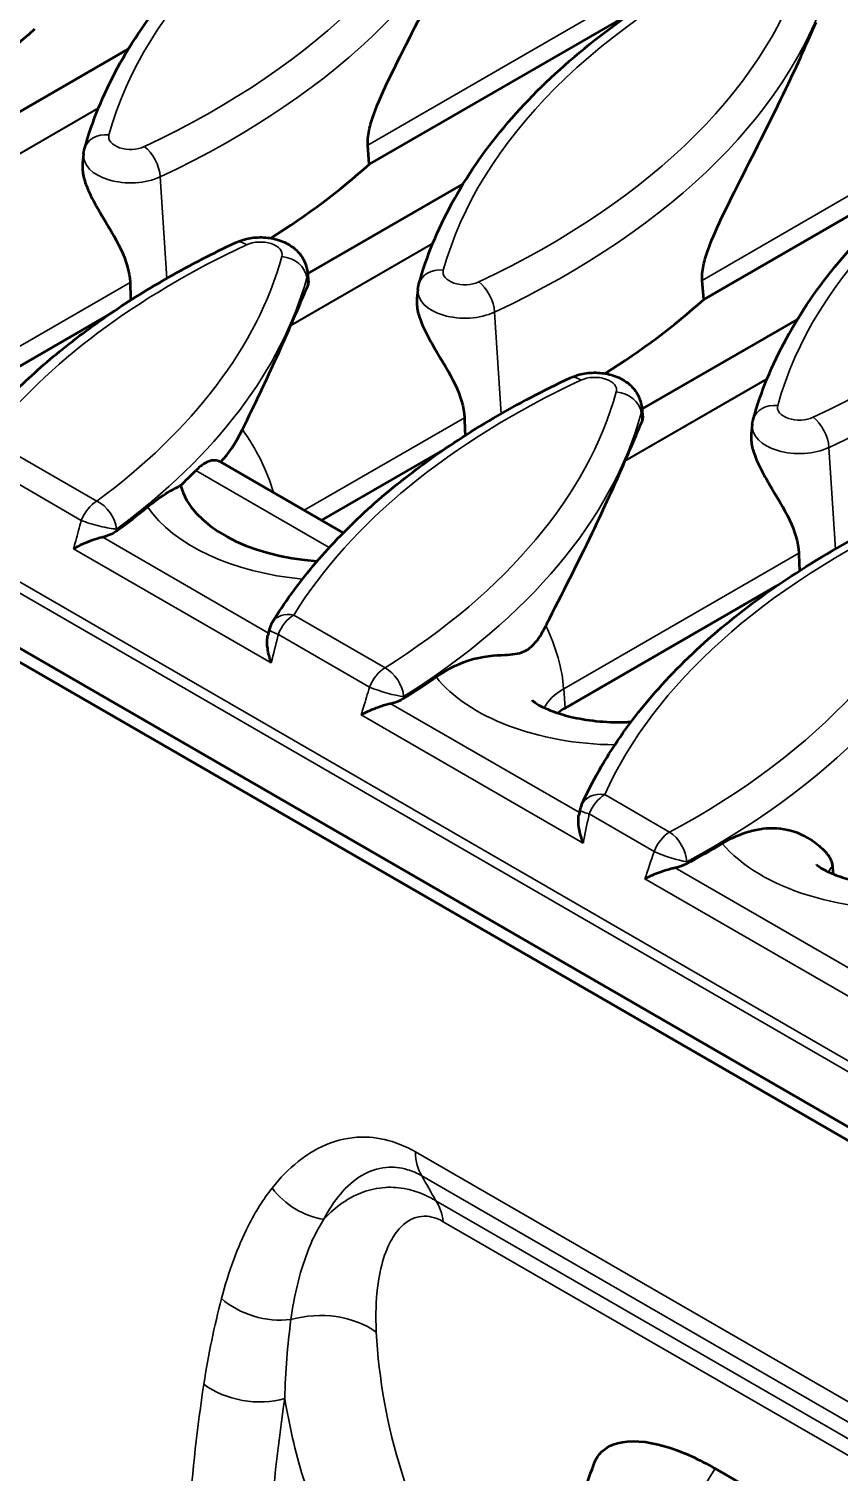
# Model space of a CAD drawing. Header units: millimetres. Extents: x 0 to 1485, y 0 to 1050.
# Drawn here: x 187.42 to 211.41, y 209.41 to 252.11 of the extents above; entities that cross this region are included whole.
import ezdxf

# ---------------------------------------------------------------- set-up
doc = ezdxf.new("R2010")
doc.units = ezdxf.units.MM
doc.header["$LTSCALE"] = 2.5
doc.layers.add('Sichtbar (ISO)', color=7, linetype='Continuous', lineweight=50)
doc.layers.add('Sichtbar schmal (ISO)', color=7, linetype='Continuous', lineweight=35)

msp = doc.modelspace()

# ---------------------------------------------------------------- linework, layer by layer
at = {"layer": 'Sichtbar (ISO)'}
for p, q in [((63.837, 304.977), (240.26, 203.119)), ((416.86, 100.751), (63.307, 304.875)), ((205.333, 252.628), (197.502, 248.108)), ((185.774, 248.866), (190.376, 251.523)), ((197.502, 248.108), (197.456, 248.674)), ((215.232, 248.624), (207.402, 244.103)), ((189.04, 248.41), (189.011, 248.135)), ((195.673, 244.861), (200.275, 247.518)), ((195.667, 244.924), (195.701, 244.607)), ((198.94, 244.405), (198.91, 244.131)), ((207.402, 244.103), (207.356, 244.67)), ((189.776, 243.647), (186.461, 241.733)), ((205.573, 240.857), (210.175, 243.513)), ((205.566, 240.919), (205.6, 240.602)), ((208.839, 240.401), (208.81, 240.126)), ((199.676, 239.642), (196.087, 237.57)), ((196.73, 237.199), (193.099, 239.296)), ((209.575, 235.638), (203.297, 232.013)), ((207.742, 209.512), (211.68, 207.239))]:
    msp.add_line(p, q, dxfattribs=at)
for centre, start, end in [((195.267, 234.155), 148.3833, 165.8956), ((204.47, 228.842), 155.7331, 168.1859)]:
    msp.add_arc(centre, 0.75, start, end, dxfattribs=at)
for centre, major_axis, ratio, start_param, end_param in [((163.709, 260.987), (28.411, 0), 0.57735, 5.542918, 5.711515), ((173.609, 256.982), (28.411, 0), 0.57735, 5.542918, 5.711515), ((183.508, 252.977), (28.411, 0), 0.57735, 5.542918, 5.711515), ((167.952, 247.262), (28.061, 0), 0.57735, 6.037665, 6.038748), ((177.851, 243.257), (28.061, 0), 0.57735, 6.037665, 6.038748), ((167.952, 247.058), (-28.083, 0), 0.57735, 2.592743, 2.624574), ((196.47, 239.016), (-4.617, 0), 0.57735, 0.157109, 1.460737), ((167.952, 247.262), (28.061, 0), 0.57735, 5.616113, 5.672175), ((266.915, 208.946), (-8.557, -95.581), 0.790166, 4.514815, 4.516709), ((177.851, 243.257), (28.061, 0), 0.57735, 5.539139, 5.59244), ((204.888, 231.094), (-2.25, 0), 0.57735, 5.497787, 5.645887), ((271.163, 209.957), (-7.851, -87.736), 0.790277, 4.564809, 4.566577), ((187.751, 239.252), (28.061, 0), 0.57735, 5.462409, 5.516076)]:
    msp.add_ellipse(centre, major_axis=major_axis, ratio=ratio, start_param=start_param, end_param=end_param, dxfattribs=at)
for points, knots in [([(189.07, 248.567), (189.297, 249.381), (189.625, 250.182), (190.473, 251.737), (190.993, 252.491), (192.207, 253.94), (192.902, 254.635), (194.452, 255.952), (195.306, 256.575), (197.155, 257.739), (198.15, 258.28), (199.205, 258.776)], [5.6570493, 5.6570493, 5.6570493, 5.6570493, 5.8027839, 5.8027839, 5.9485186, 5.9485186, 6.0942532, 6.0942532, 6.2399879, 6.2399879, 6.3857225, 6.3857225, 6.3857225, 6.3857225]), ([(197.456, 248.674), (197.451, 248.738), (197.452, 248.808), (197.466, 248.956), (197.478, 249.035), (197.53, 249.274), (197.582, 249.437), (197.762, 249.942), (197.928, 250.302), (198.265, 251.004), (198.436, 251.344), (199.051, 252.553), (199.524, 253.481), (200.281, 255.071), (200.584, 255.749), (200.828, 256.31)], [0.001445, 0.001445, 0.001445, 0.001445, 0.046776, 0.046776, 0.093551, 0.093551, 0.187102, 0.187102, 0.417891, 0.417891, 0.64868, 0.64868, 1.339149, 1.339149, 1.926999, 1.926999, 1.926999, 1.926999]), ([(198.97, 244.563), (199.196, 245.377), (199.525, 246.177), (200.373, 247.732), (200.892, 248.487), (202.107, 249.936), (202.802, 250.63), (204.351, 251.947), (205.205, 252.57), (207.054, 253.734), (208.049, 254.276), (209.104, 254.771)], [5.6570493, 5.6570493, 5.6570493, 5.6570493, 5.8027839, 5.8027839, 5.9485186, 5.9485186, 6.0942532, 6.0942532, 6.2399879, 6.2399879, 6.3857225, 6.3857225, 6.3857225, 6.3857225]), ([(207.356, 244.67), (207.351, 244.733), (207.352, 244.803), (207.365, 244.951), (207.378, 245.03), (207.429, 245.27), (207.481, 245.433), (207.661, 245.937), (207.827, 246.297), (208.164, 246.999), (208.336, 247.339), (208.95, 248.548), (209.423, 249.476), (210.181, 251.066), (210.484, 251.744), (210.727, 252.306)], [0.001445, 0.001445, 0.001445, 0.001445, 0.046776, 0.046776, 0.093551, 0.093551, 0.187102, 0.187102, 0.417891, 0.417891, 0.64868, 0.64868, 1.339149, 1.339149, 1.926999, 1.926999, 1.926999, 1.926999]), ([(208.869, 240.558), (209.096, 241.372), (209.424, 242.172), (210.272, 243.727), (210.792, 244.482), (212.006, 245.931), (212.701, 246.625), (214.251, 247.943), (215.105, 248.566), (216.954, 249.73), (217.949, 250.271), (219.004, 250.766)], [5.6570493, 5.6570493, 5.6570493, 5.6570493, 5.8027839, 5.8027839, 5.9485186, 5.9485186, 6.0942532, 6.0942532, 6.2399879, 6.2399879, 6.3857225, 6.3857225, 6.3857225, 6.3857225]), ([(189.04, 248.41), (189.041, 248.421), (189.043, 248.432), (189.046, 248.453), (189.047, 248.464), (189.051, 248.485), (189.053, 248.495), (189.058, 248.516), (189.06, 248.526), (189.065, 248.547), (189.068, 248.557), (189.07, 248.567)], [5.5596905, 5.5596905, 5.5596905, 5.5596905, 5.57916226, 5.57916226, 5.59863402, 5.59863402, 5.61810578, 5.61810578, 5.63757754, 5.63757754, 5.6570493, 5.6570493, 5.6570493, 5.6570493]), ([(189.011, 248.135), (189.004, 248.072), (189.004, 248.005), (189.021, 247.812), (189.052, 247.681), (189.142, 247.416), (189.211, 247.26), (189.371, 246.947), (189.461, 246.791), (189.75, 246.302), (189.976, 245.947), (190.3, 245.266), (190.403, 244.934), (190.417, 244.61)], [3.8013839, 3.8013839, 3.8013839, 3.8013839, 3.8486369, 3.8486369, 3.9329934, 3.9329934, 4.0314686, 4.0314686, 4.1299438, 4.1299438, 4.3729414, 4.3729414, 4.5970062, 4.5970062, 4.5970062, 4.5970062]), ([(185.628, 239.842), (185.994, 240.309), (186.396, 240.764), (187.268, 241.648), (187.738, 242.077), (188.741, 242.906), (189.275, 243.305), (190.401, 244.073), (190.993, 244.44), (192.231, 245.141), (192.878, 245.475), (193.548, 245.79)], [5.9226864, 5.9226864, 5.9226864, 5.9226864, 6.0152937, 6.0152937, 6.1079009, 6.1079009, 6.2005081, 6.2005081, 6.2931153, 6.2931153, 6.3857225, 6.3857225, 6.3857225, 6.3857225]), ([(193.548, 245.79), (193.686, 245.854), (193.828, 245.895), (194.122, 245.945), (194.276, 245.951), (194.58, 245.926), (194.731, 245.895), (195.025, 245.787), (195.169, 245.712), (195.405, 245.509), (195.502, 245.395), (195.62, 245.153), (195.654, 245.041), (195.667, 244.924)], [0.102537, 0.102537, 0.102537, 0.102537, 0.502627, 0.502627, 0.927097, 0.927097, 1.350551, 1.350551, 1.766423, 1.766423, 2.082244, 2.082244, 2.294291, 2.294291, 2.294291, 2.294291]), ([(195.178, 243.341), (195.221, 243.439), (195.261, 243.533), (195.437, 243.942), (195.566, 244.249), (195.678, 244.495)], [5.4826973, 5.4826973, 5.4826973, 5.4826973, 5.5850708, 5.5850708, 5.9462229, 5.9462229, 5.9462229, 5.9462229]), ([(198.94, 244.405), (198.941, 244.416), (198.942, 244.427), (198.945, 244.448), (198.947, 244.459), (198.951, 244.48), (198.953, 244.49), (198.957, 244.511), (198.959, 244.522), (198.964, 244.542), (198.967, 244.552), (198.97, 244.563)], [5.5596905, 5.5596905, 5.5596905, 5.5596905, 5.57916226, 5.57916226, 5.59863402, 5.59863402, 5.61810578, 5.61810578, 5.63757754, 5.63757754, 5.6570493, 5.6570493, 5.6570493, 5.6570493]), ([(198.91, 244.131), (198.904, 244.067), (198.903, 244), (198.92, 243.807), (198.952, 243.676), (199.041, 243.412), (199.111, 243.255), (199.271, 242.942), (199.36, 242.786), (199.649, 242.297), (199.875, 241.943), (200.2, 241.261), (200.303, 240.93), (200.316, 240.605)], [3.8013839, 3.8013839, 3.8013839, 3.8013839, 3.8486369, 3.8486369, 3.9329934, 3.9329934, 4.0314686, 4.0314686, 4.1299438, 4.1299438, 4.3729414, 4.3729414, 4.5970062, 4.5970062, 4.5970062, 4.5970062]), ([(193.743, 240.259), (193.928, 240.632), (194.107, 240.999), (194.624, 242.085), (194.928, 242.763), (195.171, 243.324)], [1.0539017, 1.0539017, 1.0539017, 1.0539017, 1.3391491, 1.3391491, 1.9269988, 1.9269988, 1.9269988, 1.9269988]), ([(194.628, 234.548), (194.982, 235.122), (195.388, 235.682), (196.299, 236.769), (196.803, 237.295), (197.905, 238.31), (198.502, 238.797), (199.779, 239.73), (200.46, 240.174), (201.899, 241.016), (202.656, 241.413), (203.447, 241.785)], [5.8392822, 5.8392822, 5.8392822, 5.8392822, 5.9485703, 5.9485703, 6.0578583, 6.0578583, 6.1671464, 6.1671464, 6.2764345, 6.2764345, 6.3857225, 6.3857225, 6.3857225, 6.3857225]), ([(203.447, 241.785), (203.586, 241.85), (203.727, 241.891), (204.022, 241.94), (204.175, 241.946), (204.48, 241.921), (204.631, 241.89), (204.925, 241.783), (205.068, 241.708), (205.304, 241.504), (205.401, 241.391), (205.519, 241.148), (205.554, 241.036), (205.566, 240.919)], [0.102537, 0.102537, 0.102537, 0.102537, 0.502627, 0.502627, 0.927097, 0.927097, 1.350551, 1.350551, 1.766423, 1.766423, 2.082244, 2.082244, 2.294291, 2.294291, 2.294291, 2.294291]), ([(205.078, 239.336), (205.12, 239.434), (205.161, 239.528), (205.336, 239.938), (205.466, 240.245), (205.578, 240.491)], [5.4826973, 5.4826973, 5.4826973, 5.4826973, 5.5850708, 5.5850708, 5.9462229, 5.9462229, 5.9462229, 5.9462229]), ([(208.839, 240.401), (208.84, 240.411), (208.842, 240.422), (208.845, 240.443), (208.846, 240.454), (208.85, 240.475), (208.852, 240.486), (208.857, 240.507), (208.859, 240.517), (208.864, 240.538), (208.867, 240.548), (208.869, 240.558)], [5.5596905, 5.5596905, 5.5596905, 5.5596905, 5.57916226, 5.57916226, 5.59863402, 5.59863402, 5.61810578, 5.61810578, 5.63757754, 5.63757754, 5.6570493, 5.6570493, 5.6570493, 5.6570493]), ([(208.81, 240.126), (208.803, 240.062), (208.803, 239.995), (208.82, 239.802), (208.851, 239.672), (208.941, 239.407), (209.01, 239.25), (209.17, 238.938), (209.26, 238.782), (209.549, 238.292), (209.775, 237.938), (210.099, 237.256), (210.202, 236.925), (210.216, 236.601)], [3.8013839, 3.8013839, 3.8013839, 3.8013839, 3.8486369, 3.8486369, 3.9329934, 3.9329934, 4.0314686, 4.0314686, 4.1299438, 4.1299438, 4.3729414, 4.3729414, 4.5970062, 4.5970062, 4.5970062, 4.5970062]), ([(193.099, 239.296), (193.094, 239.298), (193.09, 239.301), (192.987, 239.355), (192.866, 239.359), (192.615, 239.262), (192.486, 239.167), (192.364, 239.044)], [1.5286933, 1.5286933, 1.5286933, 1.5286933, 1.5355974, 1.5355974, 1.6917902, 1.6917902, 1.8384592, 1.8384592, 1.8384592, 1.8384592]), ([(202.728, 234.448), (202.763, 234.519), (202.799, 234.588), (203.293, 235.562), (203.766, 236.49), (204.524, 238.08), (204.827, 238.758), (205.071, 239.319)], [0.597256, 0.597256, 0.597256, 0.597256, 0.64868, 0.64868, 1.339149, 1.339149, 1.926999, 1.926999, 1.926999, 1.926999]), ([(190.936, 237.968), (191.065, 238.074), (191.193, 238.169), (191.524, 238.393), (191.718, 238.502), (191.91, 238.599)], [-1.162186, -1.162186, -1.162186, -1.162186, -1.0359865, -1.0359865, -0.8324319, -0.8324319, -0.8324319, -0.8324319]), ([(203.786, 229.15), (204.097, 229.838), (204.481, 230.512), (205.388, 231.818), (205.911, 232.451), (207.084, 233.668), (207.735, 234.252), (209.152, 235.364), (209.92, 235.892), (211.558, 236.884), (212.43, 237.349), (213.347, 237.78)], [5.7524194, 5.7524194, 5.7524194, 5.7524194, 5.87908, 5.87908, 6.0057407, 6.0057407, 6.1324013, 6.1324013, 6.2590619, 6.2590619, 6.3857225, 6.3857225, 6.3857225, 6.3857225]), ([(189.608, 237.069), (189.603, 237.068), (189.598, 237.067), (189.498, 237.043), (189.399, 237.014), (189.204, 236.946), (189.106, 236.907), (188.919, 236.823), (188.829, 236.777), (188.747, 236.731), (188.746, 236.731), (188.745, 236.73)], [0.0899102, 0.0899102, 0.0899102, 0.0899102, 0.0931565, 0.0931565, 0.1538394, 0.1538394, 0.217007, 0.217007, 0.2827043, 0.2827043, 0.2834159, 0.2834159, 0.2834159, 0.2834159]), ([(189.997, 237.239), (189.919, 237.181), (189.823, 237.133), (189.679, 237.087), (189.644, 237.077), (189.608, 237.069)], [0, 0, 0, 0, 0.07560178, 0.07560178, 0.09901556, 0.09901556, 0.09901556, 0.09901556]), ([(194.599, 233.351), (194.598, 233.352), (194.598, 233.353), (194.549, 233.497), (194.512, 233.641), (194.474, 233.903), (194.471, 234.015), (194.488, 234.126), (194.491, 234.145), (194.496, 234.163)], [-0.0008386, -0.0008386, -0.0008386, -0.0008386, 0, 0, 0.0948703, 0.0948703, 0.1853603, 0.1853603, 0.2043887, 0.2043887, 0.2043887, 0.2043887]), ([(199.48, 232.935), (199.744, 233.12), (200.062, 233.299), (200.871, 233.565), (201.235, 233.574), (201.741, 233.601), (201.912, 233.618), (202.181, 233.731), (202.282, 233.803), (202.503, 234.043), (202.613, 234.221), (202.728, 234.448)], [-0.9352726, -0.9352726, -0.9352726, -0.9352726, -0.7411957, -0.7411957, -0.5052694, -0.5052694, -0.310169, -0.310169, -0.1705427, -0.1705427, 0, 0, 0, 0]), ([(198.138, 232.144), (198.117, 232.139), (198.095, 232.134), (197.971, 232.104), (197.865, 232.071), (197.674, 232.003), (197.586, 231.968), (197.418, 231.895), (197.337, 231.855), (197.262, 231.815), (197.261, 231.815), (197.26, 231.814)], [0.0801643, 0.0801643, 0.0801643, 0.0801643, 0.0939291, 0.0939291, 0.1584809, 0.1584809, 0.2160693, 0.2160693, 0.2755674, 0.2755674, 0.27629, 0.27629, 0.27629, 0.27629]), ([(198.497, 232.285), (198.412, 232.232), (198.31, 232.188), (198.177, 232.153), (198.158, 232.148), (198.138, 232.144)], [0, 0, 0, 0, 0.07504637, 0.07504637, 0.08771429, 0.08771429, 0.08771429, 0.08771429]), ([(202.321, 232.245), (202.321, 232.245), (202.328, 232.238), (202.374, 232.201), (202.434, 232.156), (202.619, 232.052), (202.743, 231.992), (203.057, 231.871), (203.249, 231.81), (203.694, 231.704), (203.95, 231.66), (204.497, 231.603), (204.79, 231.592), (205.138, 231.602), (205.197, 231.605), (205.255, 231.608)], [1.310535, 1.310535, 1.310535, 1.310535, 1.402673, 1.402673, 1.581342, 1.581342, 1.765012, 1.765012, 1.96381, 1.96381, 2.179172, 2.179172, 2.406228, 2.406228, 2.452242, 2.452242, 2.452242, 2.452242]), ([(203.834, 228.019), (203.833, 228.02), (203.833, 228.021), (203.786, 228.15), (203.748, 228.277), (203.701, 228.512), (203.688, 228.624), (203.692, 228.765), (203.696, 228.806), (203.704, 228.843)], [-0.0008653, -0.0008653, -0.0008653, -0.0008653, 0, 0, 0.0856496, 0.0856496, 0.165521, 0.165521, 0.1999654, 0.1999654, 0.1999654, 0.1999654]), ([(207.952, 228.008), (208.186, 228.148), (208.417, 228.255), (208.93, 228.426), (209.202, 228.469), (210.071, 228.456), (210.514, 228.185), (210.892, 227.881), (211.013, 227.766), (211.137, 227.588), (211.165, 227.532), (211.192, 227.454), (211.199, 227.427), (211.208, 227.38), (211.211, 227.361), (211.212, 227.341)], [-0.5230749, -0.5230749, -0.5230749, -0.5230749, -0.4577107, -0.4577107, -0.3742285, -0.3742285, -0.1744722, -0.1744722, -0.084578, -0.084578, -0.0364852, -0.0364852, -0.0140458, -0.0140458, 0, 0, 0, 0]), ([(206.555, 227.284), (206.515, 227.276), (206.474, 227.266), (206.321, 227.227), (206.208, 227.191), (205.946, 227.097), (205.796, 227.033), (205.663, 226.965), (205.662, 226.964), (205.661, 226.964)], [0.0704022, 0.0704022, 0.0704022, 0.0704022, 0.0959777, 0.0959777, 0.1656255, 0.1656255, 0.2651531, 0.2651531, 0.265851, 0.265851, 0.265851, 0.265851]), ([(206.879, 227.399), (206.787, 227.35), (206.68, 227.311), (206.561, 227.285), (206.558, 227.285), (206.555, 227.284)], [0, 0, 0, 0, 0.07468762, 0.07468762, 0.07650654, 0.07650654, 0.07650654, 0.07650654]), ([(210.739, 227.385), (210.739, 227.385), (210.746, 227.378), (210.791, 227.341), (210.852, 227.296), (211.036, 227.192), (211.161, 227.132), (211.474, 227.011), (211.667, 226.95), (212.112, 226.843), (212.368, 226.8), (212.915, 226.743), (213.208, 226.732), (213.791, 226.749), (214.081, 226.777), (214.451, 226.839), (214.549, 226.858), (214.644, 226.879)], [1.310535, 1.310535, 1.310535, 1.310535, 1.402673, 1.402673, 1.581342, 1.581342, 1.765012, 1.765012, 1.96381, 1.96381, 2.179172, 2.179172, 2.406228, 2.406228, 2.636125, 2.636125, 2.721906, 2.721906, 2.721906, 2.721906]), ([(204.16, 209.662), (204.163, 209.669), (204.165, 209.675), (204.271, 209.945), (204.466, 210.122), (205.058, 210.353), (205.513, 210.356), (206.338, 210.157), (206.641, 210.051), (207.181, 209.814), (207.416, 209.696), (207.683, 209.546), (207.713, 209.529), (207.742, 209.512)], [3.07774, 3.07774, 3.07774, 3.07774, 3.086005, 3.086005, 3.434399, 3.434399, 3.895809, 3.895809, 4.141313, 4.141313, 4.322384, 4.322384, 4.344914, 4.344914, 4.344914, 4.344914])]:
    msp.add_open_spline(points, degree=3, knots=knots, dxfattribs=at)
for points, degree in [([(190.417, 244.61), (190.427, 244.35), (190.438, 244.085)], 2), ([(195.678, 244.495), (195.696, 244.536), (195.704, 244.574), (195.701, 244.607)], 3), ([(200.316, 240.605), (200.327, 240.345), (200.338, 240.081)], 2), ([(205.578, 240.491), (205.596, 240.531), (205.604, 240.569), (205.6, 240.602)], 3), ([(193.1, 239.295), (193.341, 239.532), (193.533, 239.838), (193.743, 240.259)], 3), ([(210.216, 236.601), (210.226, 236.341), (210.237, 236.076)], 2), ([(211.212, 227.341), (211.22, 227.263), (211.227, 227.184), (211.234, 227.105)], 3), ([(203.734, 208.503), (203.876, 208.89), (204.018, 209.276), (204.16, 209.662)], 3)]:
    msp.add_open_spline(points, degree=degree, dxfattribs=at)
at = {"layer": 'Sichtbar schmal (ISO)'}
for p, q in [((240.443, 204.975), (64.019, 306.833)), ((240.374, 204.683), (63.95, 306.541)), ((205.973, 253.591), (197.456, 248.674)), ((185.272, 247.329), (189.478, 249.757)), ((189.484, 249.774), (185.279, 247.346)), ((215.872, 249.587), (207.356, 244.67)), ((191.506, 244.73), (191.312, 247.736)), ((195.171, 243.324), (199.377, 245.752)), ((199.384, 245.769), (195.178, 243.341)), ((195.678, 244.495), (195.652, 244.747)), ((190.417, 244.61), (186.42, 242.302)), ((201.405, 240.726), (201.211, 243.731)), ((205.071, 239.319), (209.277, 241.748)), ((209.283, 241.764), (205.078, 239.336)), ((200.316, 240.605), (195.573, 237.867)), ((205.578, 240.491), (205.551, 240.742)), ((186.219, 239.991), (189.43, 238.137)), ((211.305, 236.721), (211.111, 239.726)), ((188.971, 237.566), (185.759, 239.42)), ((196.314, 236.763), (192.364, 239.044)), ((194.514, 234.236), (189.608, 237.069)), ((194.599, 233.351), (188.745, 236.73)), ((210.216, 236.601), (203.256, 232.582)), ((195.267, 234.767), (197.968, 233.208)), ((197.509, 232.636), (194.808, 234.196)), ((203.256, 232.582), (203.297, 232.013)), ((203.72, 228.921), (198.138, 232.144)), ((203.834, 228.019), (197.26, 231.814)), ((204.47, 229.454), (206.393, 228.344)), ((205.934, 227.773), (204.011, 228.883)), ((213.104, 223.503), (206.555, 227.284)), ((213.252, 222.581), (205.661, 226.964)), ((281.298, 171.291), (198.869, 218.881)), ((199.058, 218.174), (281.487, 170.584)), ((282.254, 169.642), (199.471, 217.437)), ((199.692, 216.817), (282.475, 169.022)), ((207.742, 209.512), (206.97, 208.283))]:
    msp.add_line(p, q, dxfattribs=at)
for centre, major_axis, ratio, start_param, end_param in [((163.709, 264.306), (28.055, 0), 0.57735, 5.39525, 6.123923), ((216.755, 246.478), (-27.308, 0), 0.57735, 5.39525, 6.123923), ((173.609, 260.86), (27.308, 0), 0.57735, 5.39525, 6.123923), ((173.609, 260.301), (28.055, 0), 0.57735, 5.39525, 6.123923), ((226.655, 242.474), (-27.308, 0), 0.57735, 5.39525, 6.123923), ((183.508, 256.856), (27.308, 0), 0.57735, 5.39525, 6.123923), ((183.508, 256.297), (28.055, 0), 0.57735, 5.39525, 6.123923), ((236.554, 238.469), (-27.308, 0), 0.57735, 5.39525, 6.123923), ((193.408, 252.851), (27.308, 0), 0.57735, 5.39525, 6.123923), ((193.408, 252.292), (28.055, 0), 0.57735, 5.39525, 6.123923), ((189.793, 248.366), (-0.723, 0.201), 0.806163, 4.933018, 6.283185), ((190.432, 248.919), (-0.647, 0), 0.57735, 6.123923, 8.536843), ((190.84, 248.017), (0.319, -0.679), 0.515222, 0.918936, 2.402466), ((190.432, 248.36), (-1.394, 0), 0.57735, 6.221282, 8.536843), ((211.098, 233.492), (-27.308, 0), 0.57735, 5.39525, 5.858286), ((193.867, 245.111), (-0.319, 0.679), 0.515222, 5.544059, 6.283185), ((194.275, 245.433), (0.647, 0), 0.57735, 6.123923, 8.536843), ((167.952, 247.874), (27.308, 0), 0.57735, 5.61753, 6.123923), ((194.914, 244.762), (0.723, -0.201), 0.806163, 0.307895, 1.791425), ((167.952, 247.315), (28.055, 0), 0.57735, 5.61753, 6.123923), ((194.275, 244.874), (1.394, 0), 0.57735, 6.123923, 6.345089), ((199.692, 244.362), (-0.723, 0.201), 0.806163, 4.933018, 6.283185), ((200.331, 244.915), (-0.647, 0), 0.57735, 6.123923, 8.536843), ((200.331, 244.356), (-1.394, 0), 0.57735, 6.221282, 8.536843), ((200.74, 244.012), (0.319, -0.679), 0.515222, 0.918936, 2.402466), ((220.998, 229.487), (-27.308, 0), 0.57735, 5.39525, 5.94169), ((203.766, 241.106), (-0.319, 0.679), 0.515222, 5.544059, 6.283185), ((204.175, 241.428), (0.647, 0), 0.57735, 6.123923, 8.536843), ((177.851, 243.87), (27.308, 0), 0.57735, 5.540531, 6.123923), ((204.814, 240.757), (0.723, -0.201), 0.806163, 0.307895, 1.791425), ((204.175, 240.869), (1.394, 0), 0.57735, 6.123923, 6.345089), ((209.592, 240.357), (-0.723, 0.201), 0.806163, 4.933018, 6.283185), ((210.231, 240.91), (-0.647, 0), 0.57735, 6.123923, 8.536843), ((177.851, 243.311), (28.055, 0), 0.57735, 5.540531, 6.123923), ((210.639, 240.008), (0.319, -0.679), 0.515222, 0.918936, 2.402466), ((192.266, 238.667), (-1.825, 3.161), 0.57735, 4.308408, 4.888937), ((210.231, 240.351), (-1.394, 0), 0.57735, 6.221282, 8.536843), ((189.43, 237.525), (-0.375, -0.65), 0.57735, 3.926991, 4.974188), ((189.43, 237.525), (0.444, -0.604), 0.642185, 0.80518, 2.288709), ((196.47, 239.22), (-5.945, 0), 0.57735, 0.373643, 1.410997), ((189.43, 237.525), (0.725, -0.193), 0.131315, 4.061531, 5.691843), ((230.897, 225.483), (-27.308, 0), 0.57735, 5.39525, 6.028553), ((187.751, 239.865), (27.308, 0), 0.57735, 5.463785, 6.123923), ((187.751, 239.306), (28.055, 0), 0.57735, 5.463785, 6.123923), ((195.267, 234.155), (-0.639, 0.393), 0.769348, 5.154706, 6.283185), ((195.267, 234.155), (0.375, 0.65), 0.57735, 0.785398, 1.832596), ((195.267, 234.155), (-0.727, 0.183), 0.121057, 0, 0.918214), ((200.684, 233.807), (-1.825, 3.161), 0.57735, 4.014257, 4.584234), ((197.968, 232.595), (-0.375, -0.65), 0.57735, 3.926991, 4.974188), ((197.968, 232.595), (0.399, -0.635), 0.601493, 0.85036, 2.333889), ((204.888, 234.36), (-5.945, 0), 0.57735, 0.428091, 1.551671), ((197.968, 232.595), (0.718, -0.215), 0.154466, 4.065986, 5.63007), ((204.888, 231.64), (-2.308, 0), 0.57735, 5.497787, 5.989197), ((204.47, 228.842), (-0.684, 0.308), 0.790169, 5.054599, 6.283185), ((204.47, 228.842), (0.375, 0.65), 0.57735, 0.785398, 1.832596), ((204.47, 228.842), (-0.734, 0.154), 0.090713, 0, 0.91398), ((206.393, 227.732), (-0.375, -0.65), 0.57735, 3.926991, 4.974188), ((206.393, 227.732), (0.356, -0.66), 0.557389, 0.889098, 2.372627), ((206.393, 227.732), (0.711, -0.237), 0.177069, 4.07112, 5.568945), ((213.306, 229.5), (-5.945, 0), 0.57735, 0.449716, 1.716946), ((213.306, 226.78), (-2.308, 0), 0.57735, 5.84814, 5.989197), ((200.283, 219.698), (-1, -1.732), 0.57735, 5.497787, 6.021386), ((196.035, 218.625), (1.568, -1.241), 0.795863, 4.406393, 5.337363), ((197.94, 215.533), (1.25, 2.165), 0.57735, 5.632019, 6.021386), ((194.54, 215.358), (1.935, -0.506), 0.70489, 4.092517, 5.225708), ((195.98, 212.125), (2.496, 0.146), 0.765753, 0.761792, 1.851858), ((194.017, 212.826), (-1.977, 0.302), 0.66228, 0.879725, 2.188722)]:
    msp.add_ellipse(centre, major_axis=major_axis, ratio=ratio, start_param=start_param, end_param=end_param, dxfattribs=at)
for points, knots in [([(188.745, 236.73), (188.767, 236.808), (188.788, 236.886), (188.809, 236.964), (188.863, 237.165), (188.917, 237.366), (188.971, 237.566)], [-1.31712816, -1.31712816, -1.31712816, -1.31712816, -1.31271494, -1.31271494, -1.31271494, -1.30137516, -1.30137516, -1.30137516, -1.30137516]), ([(194.808, 234.196), (194.803, 234.18), (194.799, 234.163), (194.729, 233.881), (194.663, 233.616), (194.599, 233.351)], [-1.26895429, -1.26895429, -1.26895429, -1.26895429, -1.26793406, -1.26793406, -1.25155062, -1.25155062, -1.25155062, -1.25155062]), ([(197.26, 231.814), (197.283, 231.89), (197.306, 231.965), (197.329, 232.04), (197.39, 232.239), (197.45, 232.438), (197.509, 232.636)], [-1.39222621, -1.39222621, -1.39222621, -1.39222621, -1.38791527, -1.38791527, -1.38791527, -1.37656181, -1.37656181, -1.37656181, -1.37656181]), ([(204.011, 228.883), (204.006, 228.861), (204.002, 228.84), (203.942, 228.551), (203.887, 228.285), (203.834, 228.019)], [-1.1765377, -1.1765377, -1.1765377, -1.1765377, -1.17518056, -1.17518056, -1.1582935, -1.1582935, -1.1582935, -1.1582935]), ([(205.661, 226.964), (205.752, 227.231), (205.842, 227.498), (205.932, 227.768), (205.933, 227.77), (205.934, 227.773)], [-1.46804089, -1.46804089, -1.46804089, -1.46804089, -1.45249862, -1.45249862, -1.45237222, -1.45237222, -1.45237222, -1.45237222]), ([(206.903, 227.47), (206.902, 227.467), (206.901, 227.465), (206.893, 227.442), (206.886, 227.42), (206.879, 227.399)], [1.45237222, 1.45237222, 1.45237222, 1.45237222, 1.452498624, 1.452498624, 1.453738942, 1.453738942, 1.453738942, 1.453738942]), ([(198.869, 218.881), (198.674, 218.993), (198.479, 219.083), (197.983, 219.259), (197.686, 219.312), (197.03, 219.332), (196.682, 219.266), (196.01, 219.021), (195.691, 218.832), (195.114, 218.373), (194.856, 218.106), (194.621, 217.809)], [0, 0, 0, 0, 0.165116, 0.165116, 0.429301, 0.429301, 0.781293, 0.781293, 1.165042, 1.165042, 1.54099, 1.54099, 1.54099, 1.54099]), ([(196.152, 216.887), (196.296, 217.162), (196.459, 217.414), (196.833, 217.857), (197.045, 218.047), (197.5, 218.315), (197.741, 218.401), (198.202, 218.441), (198.414, 218.421), (198.773, 218.314), (198.915, 218.254), (199.058, 218.174)], [-1.54099, -1.54099, -1.54099, -1.54099, -1.165042, -1.165042, -0.781293, -0.781293, -0.429301, -0.429301, -0.165116, -0.165116, 0, 0, 0, 0]), ([(194.621, 217.809), (194.36, 217.479), (194.13, 217.108), (193.593, 216.054), (193.33, 215.323), (193.126, 214.541)], [0, 0, 0, 0, 0.416991, 0.416991, 1.1007, 1.1007, 1.1007, 1.1007]), ([(199.471, 217.437), (199.357, 217.506), (199.244, 217.564), (198.954, 217.692), (198.782, 217.747), (198.388, 217.831), (198.175, 217.843), (197.735, 217.816), (197.515, 217.765), (197.051, 217.596), (196.82, 217.462), (196.444, 217.179), (196.291, 217.038), (196.152, 216.887)], [0, 0, 0, 0, 0.0550176, 0.0550176, 0.1430458, 0.1430458, 0.2663704, 0.2663704, 0.4189725, 0.4189725, 0.6189933, 0.6189933, 0.7804221, 0.7804221, 0.7804221, 0.7804221]), ([(197.708, 213.55), (197.701, 213.694), (197.697, 213.836), (197.694, 214.373), (197.72, 214.759), (197.828, 215.404), (197.896, 215.671), (198.057, 216.093), (198.137, 216.259), (198.326, 216.545), (198.431, 216.669), (198.653, 216.843), (198.761, 216.905), (198.986, 216.973), (199.096, 216.987), (199.307, 216.968), (199.402, 216.947), (199.563, 216.885), (199.627, 216.855), (199.692, 216.817)], [-1.667885, -1.667885, -1.667885, -1.667885, -1.529011, -1.529011, -1.136252, -1.136252, -0.834129, -0.834129, -0.618993, -0.618993, -0.418973, -0.418973, -0.26637, -0.26637, -0.143046, -0.143046, -0.055018, -0.055018, 0, 0, 0, 0]), ([(195.18, 213.921), (195.277, 214.629), (195.434, 215.295), (195.796, 216.253), (195.959, 216.59), (196.152, 216.887)], [-1.1007, -1.1007, -1.1007, -1.1007, -0.416991, -0.416991, 0, 0, 0, 0]), ([(193.126, 214.541), (193.02, 214.135), (192.923, 213.721), (192.748, 212.877), (192.67, 212.448), (192.603, 212.009)], [0, 0, 0, 0, 0.3549808, 0.3549808, 0.7099615, 0.7099615, 0.7099615, 0.7099615]), ([(195, 211.584), (195.009, 211.981), (195.029, 212.375), (195.09, 213.154), (195.13, 213.54), (195.18, 213.921)], [-0.7099615, -0.7099615, -0.7099615, -0.7099615, -0.3549808, -0.3549808, 0, 0, 0, 0]), ([(200.369, 205.442), (199.533, 206.688), (198.901, 208.03), (198.026, 210.771), (197.782, 212.169), (197.708, 213.55)], [-2.676454, -2.676454, -2.676454, -2.676454, -1.338227, -1.338227, 0, 0, 0, 0]), ([(192.603, 212.009), (192.41, 210.746), (192.266, 209.446), (192.073, 206.781), (192.026, 205.416), (192.026, 204.023)], [0, 0, 0, 0, 1.023278, 1.023278, 2.046556, 2.046556, 2.046556, 2.046556]), ([(194.44, 203.84), (194.44, 205.191), (194.486, 206.515), (194.672, 209.099), (194.813, 210.359), (195, 211.584)], [-2.046556, -2.046556, -2.046556, -2.046556, -1.023278, -1.023278, 0, 0, 0, 0]), ([(195, 211.584), (195.128, 210.805), (195.307, 210.025), (195.994, 207.747), (196.653, 206.263), (197.535, 204.871)], [0.648764, 0.648764, 0.648764, 0.648764, 1.338227, 1.338227, 2.676454, 2.676454, 2.676454, 2.676454])]:
    msp.add_open_spline(points, degree=3, knots=knots, dxfattribs=at)
for points in [[(190.017, 237.312), (190.011, 237.288), (190.004, 237.263), (189.997, 237.239)], [(198.519, 232.357), (198.511, 232.333), (198.504, 232.309), (198.497, 232.285)], [(199.471, 217.437), (199.329, 217.686), (199.191, 217.931), (199.058, 218.174)]]:
    msp.add_open_spline(points, degree=3, dxfattribs=at)

doc.saveas('drawing.dxf')
